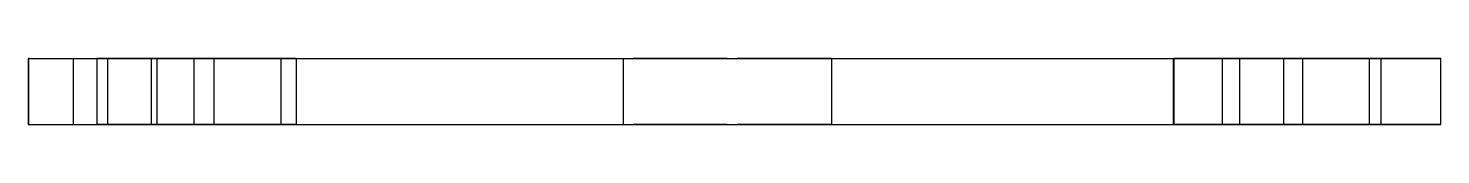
# Model space of a CAD drawing. Extents: x 0 to 3.3, y 0 to 1.87.
# Drawn here: x 1.8 to 3.301, y 1.801 to 1.871 of the extents above; entities that cross this region are included whole.
import ezdxf

# ---------------------------------------------------------------- set-up
doc = ezdxf.new("R2010")
doc.units = 0
doc.linetypes.add('HIDDEN', pattern=[0.075028, 0.050044, -0.024984])
doc.layers.add('LEFT', color=7, linetype='CONTINUOUS')
doc.layers.add('LEFT_HID', color=7, linetype='HIDDEN')

msp = doc.modelspace()

# ---------------------------------------------------------------- linework, layer by layer
at = {"layer": 'LEFT'}
for p, q in [((1.800112, 1.870984), (1.848042, 1.870984)), ((1.800112, 1.870984), (1.800112, 1.800672)), ((1.848042, 1.870984), (3.237515, 1.870984)), ((1.848042, 1.800672), (1.848042, 1.870984)), ((3.237515, 1.870984), (3.300673, 1.870984)), ((3.237515, 1.800672), (3.237515, 1.870984)), ((3.300673, 1.800672), (3.300673, 1.870984)), ((3.300673, 1.800672), (3.300673, 1.870984)), ((1.800112, 1.800672), (1.848042, 1.800672)), ((1.848042, 1.800672), (3.237515, 1.800672)), ((3.237515, 1.800672), (3.300673, 1.800672))]:
    msp.add_line(p, q, dxfattribs=at)
at = {"layer": 'LEFT_HID', "linetype": 'HIDDEN'}
for p, q in [((1.800112, 1.870984), (1.800673, 1.870984)), ((1.800673, 1.870984), (1.800112, 1.870984)), ((1.800673, 1.800672), (1.800673, 1.870984)), ((1.800673, 1.800672), (1.800673, 1.870984)), ((1.873087, 1.870984), (2.084884, 1.870984)), ((1.964078, 1.870984), (1.873087, 1.870984)), ((1.873087, 1.870984), (1.873087, 1.800672)), ((1.974357, 1.870984), (1.873087, 1.870984)), ((1.873087, 1.870984), (2.068436, 1.870984)), ((1.884272, 1.870984), (2.084884, 1.870984)), ((1.936669, 1.870984), (1.884272, 1.870984)), ((1.884272, 1.870984), (1.884272, 1.800672)), ((1.936669, 1.870984), (1.884272, 1.870984)), ((1.884272, 1.870984), (2.068436, 1.870984)), ((1.964078, 1.870984), (1.930772, 1.870984)), ((1.930772, 1.870984), (1.997384, 1.870984)), ((1.964078, 1.870984), (1.930772, 1.870984)), ((1.930772, 1.870984), (1.997384, 1.870984)), ((1.930772, 1.870984), (1.930772, 1.800672)), ((1.930772, 1.870984), (1.930772, 1.800672)), ((1.974357, 1.870984), (1.936669, 1.870984)), ((1.936669, 1.870984), (1.936669, 1.800672)), ((1.964078, 1.870984), (1.936669, 1.870984)), ((1.975869, 1.870984), (1.964078, 1.870984)), ((2.068436, 1.870984), (1.964078, 1.870984)), ((1.997384, 1.870984), (1.964078, 1.870984)), ((1.997384, 1.870984), (1.964078, 1.870984)), ((2.084884, 1.870984), (1.974357, 1.870984)), ((1.975869, 1.870984), (1.974357, 1.870984)), ((2.084884, 1.870984), (1.975869, 1.870984)), ((1.975869, 1.870984), (1.975869, 1.800672)), ((2.068436, 1.870984), (1.975869, 1.870984)), ((1.997384, 1.870984), (1.997384, 1.800672)), ((1.997384, 1.870984), (1.997384, 1.800672)), ((2.068436, 1.870984), (2.068436, 1.800672)), ((2.068436, 1.870984), (2.068436, 1.800672)), ((2.084884, 1.870984), (2.084884, 1.800672)), ((2.084884, 1.870984), (2.084884, 1.800672)), ((2.542779, 1.870984), (2.432252, 1.870984)), ((2.432252, 1.870984), (2.653305, 1.870984)), ((2.432252, 1.870984), (2.432252, 1.800672)), ((2.653305, 1.870984), (2.542779, 1.870984)), ((2.653305, 1.870984), (2.653305, 1.800672)), ((3.016537, 1.870984), (3.237515, 1.870984)), ((3.120328, 1.870984), (3.016537, 1.870984)), ((3.016537, 1.870984), (3.016537, 1.800672)), ((3.126989, 1.870984), (3.016537, 1.870984)), ((3.016537, 1.870984), (3.224686, 1.870984)), ((3.017213, 1.870984), (3.224686, 1.870984)), ((3.068581, 1.870984), (3.017213, 1.870984)), ((3.017213, 1.870984), (3.017213, 1.800672)), ((3.017213, 1.870984), (3.237515, 1.870984)), ((3.068581, 1.870984), (3.017213, 1.870984)), ((3.068581, 1.870984), (3.068581, 1.800672)), ((3.120328, 1.870984), (3.068581, 1.870984)), ((3.126989, 1.870984), (3.068581, 1.870984)), ((3.120328, 1.870984), (3.087022, 1.870984)), ((3.087022, 1.870984), (3.153634, 1.870984)), ((3.120328, 1.870984), (3.087022, 1.870984)), ((3.087022, 1.870984), (3.153634, 1.870984)), ((3.087022, 1.870984), (3.087022, 1.800672)), ((3.087022, 1.870984), (3.087022, 1.800672)), ((3.224686, 1.870984), (3.120328, 1.870984)), ((3.153634, 1.870984), (3.120328, 1.870984)), ((3.133723, 1.870984), (3.120328, 1.870984)), ((3.153634, 1.870984), (3.120328, 1.870984)), ((3.237515, 1.870984), (3.126989, 1.870984)), ((3.133723, 1.870984), (3.126989, 1.870984)), ((3.237515, 1.870984), (3.133723, 1.870984)), ((3.133723, 1.870984), (3.133723, 1.800672)), ((3.224686, 1.870984), (3.133723, 1.870984)), ((3.153634, 1.870984), (3.153634, 1.800672)), ((3.153634, 1.870984), (3.153634, 1.800672)), ((3.224686, 1.870984), (3.224686, 1.800672)), ((3.224686, 1.870984), (3.224686, 1.800672)), ((3.300673, 1.870984), (3.237515, 1.870984)), ((1.800112, 1.800672), (1.800673, 1.800672)), ((1.800673, 1.800672), (1.800112, 1.800672)), ((1.873087, 1.800672), (2.084884, 1.800672)), ((1.964078, 1.800672), (1.873087, 1.800672)), ((1.974357, 1.800672), (1.873087, 1.800672)), ((1.873087, 1.800672), (2.068436, 1.800672)), ((1.884272, 1.800672), (2.084884, 1.800672)), ((1.936669, 1.800672), (1.884272, 1.800672)), ((1.936669, 1.800672), (1.884272, 1.800672)), ((1.884272, 1.800672), (2.068436, 1.800672)), ((1.964078, 1.800672), (1.930772, 1.800672)), ((1.930772, 1.800672), (1.997384, 1.800672)), ((1.964078, 1.800672), (1.930772, 1.800672)), ((1.930772, 1.800672), (1.997384, 1.800672)), ((1.974357, 1.800672), (1.936669, 1.800672)), ((1.964078, 1.800672), (1.936669, 1.800672)), ((1.975869, 1.800672), (1.964078, 1.800672)), ((2.068436, 1.800672), (1.964078, 1.800672)), ((1.997384, 1.800672), (1.964078, 1.800672)), ((1.997384, 1.800672), (1.964078, 1.800672)), ((2.084884, 1.800672), (1.974357, 1.800672)), ((1.975869, 1.800672), (1.974357, 1.800672)), ((2.084884, 1.800672), (1.975869, 1.800672)), ((2.068436, 1.800672), (1.975869, 1.800672)), ((2.542779, 1.800672), (2.432252, 1.800672)), ((2.432252, 1.800672), (2.653305, 1.800672)), ((2.653305, 1.800672), (2.542779, 1.800672)), ((3.016537, 1.800672), (3.237515, 1.800672)), ((3.120328, 1.800672), (3.016537, 1.800672)), ((3.126989, 1.800672), (3.016537, 1.800672)), ((3.016537, 1.800672), (3.224686, 1.800672)), ((3.017213, 1.800672), (3.224686, 1.800672)), ((3.068581, 1.800672), (3.017213, 1.800672)), ((3.068581, 1.800672), (3.017213, 1.800672)), ((3.017213, 1.800672), (3.237515, 1.800672)), ((3.120328, 1.800672), (3.068581, 1.800672)), ((3.126989, 1.800672), (3.068581, 1.800672)), ((3.120328, 1.800672), (3.087022, 1.800672)), ((3.087022, 1.800672), (3.153634, 1.800672)), ((3.120328, 1.800672), (3.087022, 1.800672)), ((3.087022, 1.800672), (3.153634, 1.800672)), ((3.224686, 1.800672), (3.120328, 1.800672)), ((3.153634, 1.800672), (3.120328, 1.800672)), ((3.133723, 1.800672), (3.120328, 1.800672)), ((3.153634, 1.800672), (3.120328, 1.800672)), ((3.237515, 1.800672), (3.126989, 1.800672)), ((3.133723, 1.800672), (3.126989, 1.800672)), ((3.237515, 1.800672), (3.133723, 1.800672)), ((3.224686, 1.800672), (3.133723, 1.800672)), ((3.300673, 1.800672), (3.237515, 1.800672))]:
    msp.add_line(p, q, dxfattribs=at)

doc.saveas('drawing.dxf')
